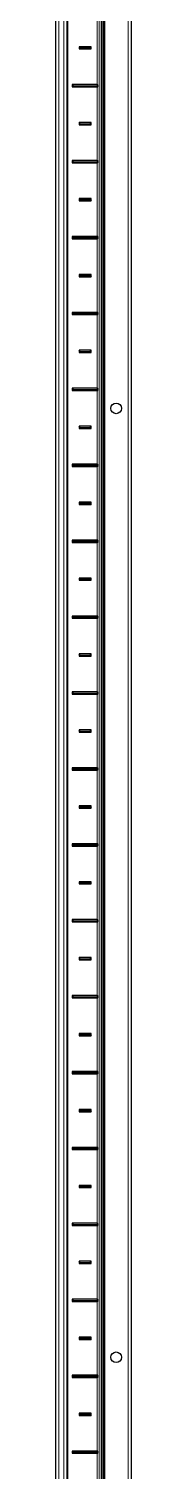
# Model space of a CAD drawing. Header units: millimetres. Extents: x -250 to 5025, y -2247 to 1577.
# Drawn here: x 562 to 612, y -344 to 606 of the extents above; entities that cross this region are included whole.
import ezdxf

# ---------------------------------------------------------------- set-up
doc = ezdxf.new("R2010")
doc.units = ezdxf.units.MM

msp = doc.modelspace()

# ---------------------------------------------------------------- linework, layer by layer
at = {"color": 7, "linetype": 'Continuous', "lineweight": 25}
for p, q in [((562.49, -1006.24), (562.49, 1092.76)), ((569.69, 1092.76), (569.69, -1006.24)), ((592.36, 1092.76), (592.36, -1006.24)), ((592.4, 1092.76), (592.4, -1006.24)), ((594.19, 1092.76), (594.19, -1006.24)), ((612.19, 1092.76), (612.19, -1006.24)), ((585.84, 594.01), (577.84, 594.01)), ((577.84, 594.01), (577.84, 592.51)), ((578.59, 593.26), (577.84, 594.01)), ((578.59, 593.26), (577.84, 592.51)), ((577.84, 592.51), (585.84, 592.51)), ((578.59, 593.26), (585.09, 593.26)), ((585.09, 593.26), (585.84, 594.01)), ((585.09, 593.26), (585.84, 592.51)), ((585.84, 592.51), (585.84, 594.01)), ((589.74, 569.01), (573.34, 569.01)), ((573.34, 569.01), (573.34, 567.51)), ((574.09, 568.26), (573.34, 569.01)), ((574.09, 568.26), (573.34, 567.51)), ((573.34, 567.51), (589.74, 567.51)), ((574.09, 568.26), (589.59, 568.26)), ((589.59, 568.26), (590.23, 568.9)), ((589.59, 568.26), (590.23, 567.61)), ((590.23, 567.61), (590.23, 568.9)), ((585.84, 544.01), (577.84, 544.01)), ((577.84, 544.01), (577.84, 542.51)), ((578.59, 543.26), (577.84, 544.01)), ((578.59, 543.26), (577.84, 542.51)), ((577.84, 542.51), (585.84, 542.51)), ((578.59, 543.26), (585.09, 543.26)), ((585.09, 543.26), (585.84, 544.01)), ((585.09, 543.26), (585.84, 542.51)), ((585.84, 542.51), (585.84, 544.01)), ((589.74, 519.01), (573.34, 519.01)), ((573.34, 519.01), (573.34, 517.51)), ((574.09, 518.26), (573.34, 519.01)), ((574.09, 518.26), (573.34, 517.51)), ((573.34, 517.51), (589.74, 517.51)), ((574.09, 518.26), (589.59, 518.26)), ((589.59, 518.26), (590.23, 518.9)), ((589.59, 518.26), (590.23, 517.61)), ((590.23, 517.61), (590.23, 518.9)), ((585.84, 494.01), (577.84, 494.01)), ((577.84, 494.01), (577.84, 492.51)), ((578.59, 493.26), (577.84, 494.01)), ((585.09, 493.26), (585.84, 494.01)), ((585.84, 492.51), (585.84, 494.01)), ((578.59, 493.26), (577.84, 492.51)), ((577.84, 492.51), (585.84, 492.51)), ((578.59, 493.26), (585.09, 493.26)), ((585.09, 493.26), (585.84, 492.51)), ((589.74, 469.01), (573.34, 469.01)), ((573.34, 469.01), (573.34, 467.51)), ((574.09, 468.26), (573.34, 469.01)), ((574.09, 468.26), (573.34, 467.51)), ((573.34, 467.51), (589.74, 467.51)), ((574.09, 468.26), (589.59, 468.26)), ((589.59, 468.26), (590.23, 468.9)), ((589.59, 468.26), (590.23, 467.61)), ((590.23, 467.61), (590.23, 468.9)), ((585.84, 444.01), (577.84, 444.01)), ((577.84, 444.01), (577.84, 442.51)), ((578.59, 443.26), (577.84, 444.01)), ((578.59, 443.26), (577.84, 442.51)), ((577.84, 442.51), (585.84, 442.51)), ((578.59, 443.26), (585.09, 443.26)), ((585.09, 443.26), (585.84, 444.01)), ((585.09, 443.26), (585.84, 442.51)), ((585.84, 442.51), (585.84, 444.01)), ((589.74, 419.01), (573.34, 419.01)), ((573.34, 419.01), (573.34, 417.51)), ((574.09, 418.26), (573.34, 419.01)), ((574.09, 418.26), (573.34, 417.51)), ((574.09, 418.26), (589.59, 418.26)), ((589.59, 418.26), (590.23, 418.9)), ((589.59, 418.26), (590.23, 417.61)), ((590.23, 417.61), (590.23, 418.9)), ((573.34, 417.51), (589.74, 417.51)), ((585.84, 394.01), (577.84, 394.01)), ((577.84, 394.01), (577.84, 392.51)), ((578.59, 393.26), (577.84, 394.01)), ((578.59, 393.26), (577.84, 392.51)), ((577.84, 392.51), (585.84, 392.51)), ((578.59, 393.26), (585.09, 393.26)), ((585.09, 393.26), (585.84, 394.01)), ((585.09, 393.26), (585.84, 392.51)), ((585.84, 392.51), (585.84, 394.01)), ((589.74, 369.01), (573.34, 369.01)), ((573.34, 369.01), (573.34, 367.51)), ((574.09, 368.26), (573.34, 369.01)), ((574.09, 368.26), (573.34, 367.51)), ((573.34, 367.51), (589.74, 367.51)), ((574.09, 368.26), (589.59, 368.26)), ((589.59, 368.26), (590.23, 368.9)), ((589.59, 368.26), (590.23, 367.61)), ((590.23, 367.61), (590.23, 368.9)), ((585.84, 344.01), (577.84, 344.01)), ((577.84, 344.01), (577.84, 342.51)), ((578.59, 343.26), (577.84, 344.01)), ((578.59, 343.26), (577.84, 342.51)), ((577.84, 342.51), (585.84, 342.51)), ((578.59, 343.26), (585.09, 343.26)), ((585.09, 343.26), (585.84, 344.01)), ((585.09, 343.26), (585.84, 342.51)), ((585.84, 342.51), (585.84, 344.01)), ((589.74, 319.01), (573.34, 319.01)), ((573.34, 319.01), (573.34, 317.51)), ((574.09, 318.26), (573.34, 319.01)), ((574.09, 318.26), (573.34, 317.51)), ((573.34, 317.51), (589.74, 317.51)), ((574.09, 318.26), (589.59, 318.26)), ((589.59, 318.26), (590.23, 318.9)), ((589.59, 318.26), (590.23, 317.61)), ((590.23, 317.61), (590.23, 318.9)), ((585.84, 294.01), (577.84, 294.01)), ((577.84, 294.01), (577.84, 292.51)), ((578.59, 293.26), (577.84, 294.01)), ((578.59, 293.26), (577.84, 292.51)), ((577.84, 292.51), (585.84, 292.51)), ((578.59, 293.26), (585.09, 293.26)), ((585.09, 293.26), (585.84, 294.01)), ((585.09, 293.26), (585.84, 292.51)), ((585.84, 292.51), (585.84, 294.01)), ((589.74, 269.01), (573.34, 269.01)), ((573.34, 269.01), (573.34, 267.51)), ((574.09, 268.26), (573.34, 269.01)), ((574.09, 268.26), (573.34, 267.51)), ((573.34, 267.51), (589.74, 267.51)), ((574.09, 268.26), (589.59, 268.26)), ((589.59, 268.26), (590.23, 268.9)), ((589.59, 268.26), (590.23, 267.61)), ((590.23, 267.61), (590.23, 268.9)), ((585.84, 244.01), (577.84, 244.01)), ((577.84, 244.01), (577.84, 242.51)), ((578.59, 243.26), (577.84, 244.01)), ((578.59, 243.26), (577.84, 242.51)), ((577.84, 242.51), (585.84, 242.51)), ((578.59, 243.26), (585.09, 243.26)), ((585.09, 243.26), (585.84, 244.01)), ((585.09, 243.26), (585.84, 242.51)), ((585.84, 242.51), (585.84, 244.01)), ((589.74, 219.01), (573.34, 219.01)), ((573.34, 219.01), (573.34, 217.51)), ((574.09, 218.26), (573.34, 219.01)), ((589.59, 218.26), (590.23, 218.9)), ((590.23, 217.61), (590.23, 218.9)), ((574.09, 218.26), (573.34, 217.51)), ((573.34, 217.51), (589.74, 217.51)), ((574.09, 218.26), (589.59, 218.26)), ((589.59, 218.26), (590.23, 217.61)), ((585.84, 194.01), (577.84, 194.01)), ((577.84, 194.01), (577.84, 192.51)), ((578.59, 193.26), (577.84, 194.01)), ((578.59, 193.26), (577.84, 192.51)), ((577.84, 192.51), (585.84, 192.51)), ((578.59, 193.26), (585.09, 193.26)), ((585.09, 193.26), (585.84, 194.01)), ((585.09, 193.26), (585.84, 192.51)), ((585.84, 192.51), (585.84, 194.01)), ((589.74, 169.01), (573.34, 169.01)), ((573.34, 169.01), (573.34, 167.51)), ((574.09, 168.26), (573.34, 169.01)), ((574.09, 168.26), (573.34, 167.51)), ((573.34, 167.51), (589.74, 167.51)), ((574.09, 168.26), (589.59, 168.26)), ((589.59, 168.26), (590.23, 168.9)), ((589.59, 168.26), (590.23, 167.61)), ((590.23, 167.61), (590.23, 168.9)), ((585.84, 144.01), (577.84, 144.01)), ((577.84, 144.01), (577.84, 142.51)), ((578.59, 143.26), (577.84, 144.01)), ((578.59, 143.26), (577.84, 142.51)), ((577.84, 142.51), (585.84, 142.51)), ((578.59, 143.26), (585.09, 143.26)), ((585.09, 143.26), (585.84, 144.01)), ((585.09, 143.26), (585.84, 142.51)), ((585.84, 142.51), (585.84, 144.01)), ((589.74, 119.01), (573.34, 119.01)), ((573.34, 119.01), (573.34, 117.51)), ((574.09, 118.26), (573.34, 119.01)), ((574.09, 118.26), (573.34, 117.51)), ((573.34, 117.51), (589.74, 117.51)), ((574.09, 118.26), (589.59, 118.26)), ((589.59, 118.26), (590.23, 118.9)), ((589.59, 118.26), (590.23, 117.61)), ((590.23, 117.61), (590.23, 118.9)), ((585.84, 94.01), (577.84, 94.01)), ((577.84, 94.01), (577.84, 92.51)), ((578.59, 93.26), (577.84, 94.01)), ((578.59, 93.26), (577.84, 92.51)), ((577.84, 92.51), (585.84, 92.51)), ((578.59, 93.26), (585.09, 93.26)), ((585.09, 93.26), (585.84, 94.01)), ((585.09, 93.26), (585.84, 92.51)), ((585.84, 92.51), (585.84, 94.01)), ((589.74, 69.01), (573.34, 69.01)), ((573.34, 69.01), (573.34, 67.51)), ((574.09, 68.26), (573.34, 69.01)), ((574.09, 68.26), (573.34, 67.51)), ((573.34, 67.51), (589.74, 67.51)), ((574.09, 68.26), (589.59, 68.26)), ((589.59, 68.26), (590.23, 68.9)), ((589.59, 68.26), (590.23, 67.61)), ((590.23, 67.61), (590.23, 68.9)), ((585.84, 44.01), (577.84, 44.01)), ((577.84, 44.01), (577.84, 42.51)), ((578.59, 43.26), (577.84, 44.01)), ((578.59, 43.26), (577.84, 42.51)), ((577.84, 42.51), (585.84, 42.51)), ((578.59, 43.26), (585.09, 43.26)), ((585.09, 43.26), (585.84, 44.01)), ((585.09, 43.26), (585.84, 42.51)), ((585.84, 42.51), (585.84, 44.01)), ((589.74, 19.01), (573.34, 19.01)), ((573.34, 19.01), (573.34, 17.51)), ((574.09, 18.26), (573.34, 19.01)), ((574.09, 18.26), (573.34, 17.51)), ((573.34, 17.51), (589.74, 17.51)), ((574.09, 18.26), (589.59, 18.26)), ((589.59, 18.26), (590.23, 18.9)), ((589.59, 18.26), (590.23, 17.61)), ((590.23, 17.61), (590.23, 18.9)), ((585.84, -5.99), (577.84, -5.99)), ((577.84, -5.99), (577.84, -7.49)), ((578.59, -6.74), (577.84, -5.99)), ((578.59, -6.74), (577.84, -7.49)), ((577.84, -7.49), (585.84, -7.49)), ((578.59, -6.74), (585.09, -6.74)), ((585.09, -6.74), (585.84, -5.99)), ((585.09, -6.74), (585.84, -7.49)), ((585.84, -7.49), (585.84, -5.99)), ((589.74, -30.99), (573.34, -30.99)), ((573.34, -30.99), (573.34, -32.49)), ((574.09, -31.74), (573.34, -30.99)), ((574.09, -31.74), (573.34, -32.49)), ((573.34, -32.49), (589.74, -32.49)), ((574.09, -31.74), (589.59, -31.74)), ((589.59, -31.74), (590.23, -31.1)), ((589.59, -31.74), (590.23, -32.39)), ((590.23, -32.39), (590.23, -31.1)), ((585.84, -55.99), (577.84, -55.99)), ((577.84, -55.99), (577.84, -57.49)), ((578.59, -56.74), (577.84, -55.99)), ((578.59, -56.74), (577.84, -57.49)), ((578.59, -56.74), (585.09, -56.74)), ((585.09, -56.74), (585.84, -55.99)), ((585.09, -56.74), (585.84, -57.49)), ((585.84, -57.49), (585.84, -55.99)), ((577.84, -57.49), (585.84, -57.49)), ((589.74, -80.99), (573.34, -80.99)), ((573.34, -80.99), (573.34, -82.49)), ((574.09, -81.74), (573.34, -80.99)), ((574.09, -81.74), (573.34, -82.49)), ((573.34, -82.49), (589.74, -82.49)), ((574.09, -81.74), (589.59, -81.74)), ((589.59, -81.74), (590.23, -81.1)), ((589.59, -81.74), (590.23, -82.39)), ((590.23, -82.39), (590.23, -81.1)), ((585.84, -105.99), (577.84, -105.99)), ((577.84, -105.99), (577.84, -107.49)), ((578.59, -106.74), (577.84, -105.99)), ((578.59, -106.74), (577.84, -107.49)), ((577.84, -107.49), (585.84, -107.49)), ((578.59, -106.74), (585.09, -106.74)), ((585.09, -106.74), (585.84, -105.99)), ((585.09, -106.74), (585.84, -107.49)), ((585.84, -107.49), (585.84, -105.99)), ((589.74, -130.99), (573.34, -130.99)), ((573.34, -130.99), (573.34, -132.49)), ((574.09, -131.74), (573.34, -130.99)), ((574.09, -131.74), (573.34, -132.49)), ((573.34, -132.49), (589.74, -132.49)), ((574.09, -131.74), (589.59, -131.74)), ((589.59, -131.74), (590.23, -131.1)), ((589.59, -131.74), (590.23, -132.39)), ((590.23, -132.39), (590.23, -131.1)), ((585.84, -155.99), (577.84, -155.99)), ((577.84, -155.99), (577.84, -157.49)), ((578.59, -156.74), (577.84, -155.99)), ((578.59, -156.74), (577.84, -157.49)), ((577.84, -157.49), (585.84, -157.49)), ((578.59, -156.74), (585.09, -156.74)), ((585.09, -156.74), (585.84, -155.99)), ((585.09, -156.74), (585.84, -157.49)), ((585.84, -157.49), (585.84, -155.99)), ((589.74, -180.99), (573.34, -180.99)), ((573.34, -180.99), (573.34, -182.49)), ((574.09, -181.74), (573.34, -180.99)), ((574.09, -181.74), (573.34, -182.49)), ((573.34, -182.49), (589.74, -182.49)), ((574.09, -181.74), (589.59, -181.74)), ((589.59, -181.74), (590.23, -181.1)), ((589.59, -181.74), (590.23, -182.39)), ((590.23, -182.39), (590.23, -181.1)), ((585.84, -205.99), (577.84, -205.99)), ((577.84, -205.99), (577.84, -207.49)), ((578.59, -206.74), (577.84, -205.99)), ((578.59, -206.74), (577.84, -207.49)), ((577.84, -207.49), (585.84, -207.49)), ((578.59, -206.74), (585.09, -206.74)), ((585.09, -206.74), (585.84, -205.99)), ((585.09, -206.74), (585.84, -207.49)), ((585.84, -207.49), (585.84, -205.99)), ((589.74, -230.99), (573.34, -230.99)), ((573.34, -230.99), (573.34, -232.49)), ((574.09, -231.74), (573.34, -230.99)), ((574.09, -231.74), (573.34, -232.49)), ((573.34, -232.49), (589.74, -232.49)), ((574.09, -231.74), (589.59, -231.74)), ((589.59, -231.74), (590.23, -231.1)), ((589.59, -231.74), (590.23, -232.39)), ((590.23, -232.39), (590.23, -231.1)), ((585.84, -255.99), (577.84, -255.99)), ((577.84, -255.99), (577.84, -257.49)), ((578.59, -256.74), (577.84, -255.99)), ((585.09, -256.74), (585.84, -255.99)), ((585.84, -257.49), (585.84, -255.99)), ((578.59, -256.74), (577.84, -257.49)), ((577.84, -257.49), (585.84, -257.49)), ((578.59, -256.74), (585.09, -256.74)), ((585.09, -256.74), (585.84, -257.49)), ((589.74, -280.99), (573.34, -280.99)), ((573.34, -280.99), (573.34, -282.49)), ((574.09, -281.74), (573.34, -280.99)), ((574.09, -281.74), (573.34, -282.49)), ((573.34, -282.49), (589.74, -282.49)), ((574.09, -281.74), (589.59, -281.74)), ((589.59, -281.74), (590.23, -281.1)), ((589.59, -281.74), (590.23, -282.39)), ((590.23, -282.39), (590.23, -281.1)), ((585.84, -305.99), (577.84, -305.99)), ((577.84, -305.99), (577.84, -307.49)), ((578.59, -306.74), (577.84, -305.99)), ((578.59, -306.74), (577.84, -307.49)), ((577.84, -307.49), (585.84, -307.49)), ((578.59, -306.74), (585.09, -306.74)), ((585.09, -306.74), (585.84, -305.99)), ((585.09, -306.74), (585.84, -307.49)), ((585.84, -307.49), (585.84, -305.99)), ((589.74, -330.99), (573.34, -330.99)), ((573.34, -330.99), (573.34, -332.49)), ((574.09, -331.74), (573.34, -330.99)), ((574.09, -331.74), (573.34, -332.49)), ((573.34, -332.49), (589.74, -332.49)), ((574.09, -331.74), (589.59, -331.74)), ((589.59, -331.74), (590.23, -331.1)), ((589.59, -331.74), (590.23, -332.39)), ((590.23, -332.39), (590.23, -331.1))]:
    msp.add_line(p, q, dxfattribs=at)
at = {"color": 8, "linetype": 'Continuous', "lineweight": 18}
for p, q in [((564.49, 1092.76), (564.49, -1006.24)), ((567.69, -1006.24), (567.69, 1092.76)), ((570.34, 1092.76), (570.34, -1006.24)), ((591.16, 1092.76), (591.16, -1006.24)), ((593.6, -1006.24), (593.6, 1092.76)), ((594.84, 1092.76), (594.84, -1006.24)), ((610.19, -1006.24), (610.19, 1092.76)), ((589.74, 569.01), (589.74, 617.51)), ((589.74, 519.01), (589.74, 567.51)), ((589.74, 469.01), (589.74, 517.51)), ((589.74, 419.01), (589.74, 467.51)), ((589.74, 369.01), (589.74, 417.51)), ((589.74, 319.01), (589.74, 367.51)), ((589.74, 269.01), (589.74, 317.51)), ((589.74, 219.01), (589.74, 267.51)), ((589.74, 169.01), (589.74, 217.51)), ((589.74, 119.01), (589.74, 167.51)), ((589.74, 69.01), (589.74, 117.51)), ((589.74, 19.01), (589.74, 67.51)), ((589.74, -30.99), (589.74, 17.51)), ((589.74, -80.99), (589.74, -32.49)), ((589.74, -130.99), (589.74, -82.49)), ((589.74, -180.99), (589.74, -132.49)), ((589.74, -230.99), (589.74, -182.49)), ((589.74, -280.99), (589.74, -232.49)), ((589.74, -330.99), (589.74, -282.49)), ((589.74, -380.99), (589.74, -332.49))]:
    msp.add_line(p, q, dxfattribs=at)
at = {"color": 7, "linetype": 'Continuous', "lineweight": 25}
for centre in [(602.34, 355.76), (602.34, -269.24)]:
    msp.add_circle(centre, 3.5, dxfattribs=at)
for centre, start_param, end_param in [((589.74, 565.54), 6.034916, 6.283185), ((589.74, 570.97), 3.141593, 3.389862), ((589.74, 515.54), 6.034916, 6.283185), ((589.74, 520.97), 3.141593, 3.389862), ((589.74, 465.54), 6.034916, 6.283185), ((589.74, 470.97), 3.141593, 3.389862), ((589.74, 415.54), 6.034916, 6.283185), ((589.74, 420.97), 3.141593, 3.389862), ((589.74, 365.54), 6.034916, 6.283185), ((589.74, 370.97), 3.141593, 3.389862), ((589.74, 315.54), 6.034916, 6.283185), ((589.74, 320.97), 3.141593, 3.389862), ((589.74, 265.54), 6.034916, 6.283185), ((589.74, 270.97), 3.141593, 3.389862), ((589.74, 215.54), 6.034916, 6.283185), ((589.74, 220.97), 3.141593, 3.389862), ((589.74, 165.54), 6.034916, 6.283185), ((589.74, 170.97), 3.141593, 3.389862), ((589.74, 115.54), 6.034916, 6.283185), ((589.74, 120.97), 3.141593, 3.389862), ((589.74, 65.54), 6.034916, 6.283185), ((589.74, 70.97), 3.141593, 3.389862), ((589.74, 15.54), 6.034916, 6.283185), ((589.74, 20.97), 3.141593, 3.389862), ((589.74, -34.46), 6.034916, 6.283185), ((589.74, -29.03), 3.141593, 3.389862), ((589.74, -84.46), 6.034916, 6.283185), ((589.74, -79.03), 3.141593, 3.389862), ((589.74, -134.46), 6.034916, 6.283185), ((589.74, -129.03), 3.141593, 3.389862), ((589.74, -184.46), 6.034916, 6.283185), ((589.74, -179.03), 3.141593, 3.389862), ((589.74, -234.46), 6.034916, 6.283185), ((589.74, -229.03), 3.141593, 3.389862), ((589.74, -284.46), 6.034916, 6.283185), ((589.74, -279.03), 3.141593, 3.389862), ((589.74, -334.46), 6.034916, 6.283185), ((589.74, -329.03), 3.141593, 3.389862)]:
    msp.add_ellipse(centre, major_axis=(0, 3.46), ratio=0.57735, start_param=start_param, end_param=end_param, dxfattribs=at)

doc.saveas('drawing.dxf')
